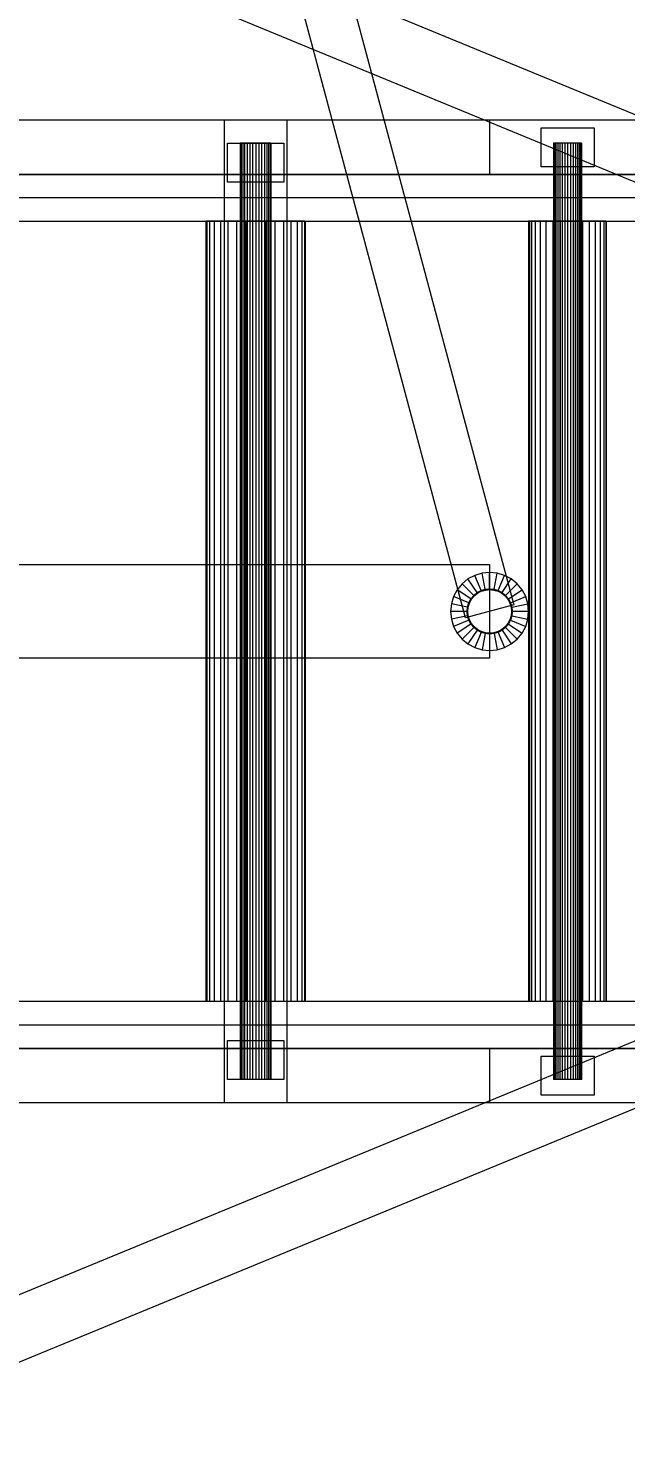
# Model space of a CAD drawing. Header units: millimetres. Extents: x -2500 to 58855, y -53268 to 6837.
# Drawn here: x 37321 to 37705, y -18525 to -17626 of the extents above; entities that cross this region are included whole.
import ezdxf

# ---------------------------------------------------------------- set-up
doc = ezdxf.new("R2010")
doc.units = ezdxf.units.MM
doc.layers.add('COTAS_O', color=1, linetype='Continuous', lineweight=0)
doc.layers.add('superior_secador', color=7, linetype='Continuous', lineweight=0)
doc.dimstyles.new('R19_100', dxfattribs={"dimtxt": 250, "dimasz": 150, "dimexe": 150, "dimexo": 80, "dimgap": 100, "dimtad": 1, "dimtih": 1, "dimtoh": 1, "dimdsep": 46, "dimcen": 0.09, "dimadec": 0, "dimazin": 0, "dimtfac": 1, "dimtdec": 4, "dimtofl": 0, "dimtmove": 0, "dimatfit": 3, "dimfxl": 1, "dimtolj": 1, "dimtzin": 0, "dimarcsym": 0})

# ---------------------------------------------------------------- blocks, each defined once
blk = doc.blocks.new('*D36')
at = {"layer": 'COTAS_O', "color": 0, "lineweight": -2, "transparency": 16777216}
for p, q in [((37637.12, -16600), (36867.12, -16600)), ((37017.12, -19250), (37017.12, -16750)), ((37637.12, -19400), (36867.12, -19400))]:
    blk.add_line(p, q, dxfattribs=at)
at = {"layer": 'COTAS_O', "color": 0, "transparency": 16777216}
for points in [[(36992.12, -16750), (37042.12, -16750), (37017.12, -16600)], [(36992.12, -19250), (37042.12, -19250), (37017.12, -19400)]]:
    blk.add_solid(points, dxfattribs=at)
at = {"layer": 'Defpoints', "color": 0, "transparency": 16777216}
for p in [(37017.12, -16600), (37717.12, -16600), (37717.12, -19400)]:
    blk.add_point(p, dxfattribs=at)

msp = doc.modelspace()

# ---------------------------------------------------------------- linework, layer by layer
at = {"layer": 'superior_secador'}
for p, q in [((37356.153, -16962.798), (37632.572, -17995.864)), ((37601.66, -18004.136), (37325.241, -16971.069)), ((37224.736, -17481.509), (37754.505, -17699.826)), ((37739.264, -17736.808), (37209.496, -17518.491)), ((37067.116, -17685), (37617.116, -17685)), ((37447.116, -18315), (37447.116, -17685)), ((37447.116, -17685), (37487.116, -17685)), ((37487.116, -17685), (37487.116, -18315)), ((37617.116, -17685), (37617.116, -17720)), ((37617.116, -17685), (40285.002, -17685)), ((37650.116, -17715), (37650.116, -17690)), ((37650.116, -17690), (37684.116, -17690)), ((37684.116, -17690), (37684.116, -17715)), ((37449.116, -17725), (37449.116, -17700)), ((37449.116, -17700), (37485.116, -17700)), ((37457.308, -17700), (37457.116, -17700)), ((37457.116, -17700), (37457.116, -18300)), ((37457.877, -17700), (37457.308, -17700)), ((37457.308, -17700), (37457.308, -18300)), ((37458.801, -17700), (37457.877, -17700)), ((37457.877, -17700), (37457.877, -18300)), ((37460.045, -17700), (37458.801, -17700)), ((37458.801, -17700), (37458.801, -18300)), ((37461.56, -17700), (37460.045, -17700)), ((37460.045, -17700), (37460.045, -18300)), ((37463.289, -17700), (37461.56, -17700)), ((37461.56, -17700), (37461.56, -18300)), ((37465.165, -17700), (37463.289, -17700)), ((37463.289, -17700), (37463.289, -18300)), ((37467.116, -17700), (37465.165, -17700)), ((37465.165, -17700), (37465.165, -18300)), ((37469.067, -17700), (37467.116, -17700)), ((37467.116, -17700), (37467.116, -18300)), ((37470.943, -17700), (37469.067, -17700)), ((37469.067, -17700), (37469.067, -18300)), ((37472.672, -17700), (37470.943, -17700)), ((37470.943, -17700), (37470.943, -18300)), ((37474.187, -17700), (37472.672, -17700)), ((37472.672, -17700), (37472.672, -18300)), ((37475.431, -17700), (37474.187, -17700)), ((37474.187, -17700), (37474.187, -18300)), ((37476.355, -17700), (37475.431, -17700)), ((37475.431, -17700), (37475.431, -18300)), ((37476.924, -17700), (37476.355, -17700)), ((37476.355, -17700), (37476.355, -18300)), ((37476.924, -17700), (37477.116, -17700)), ((37476.924, -17700), (37476.924, -18300)), ((37477.116, -18300), (37477.116, -17700)), ((37485.116, -17700), (37485.116, -17725)), ((37658.289, -17700), (37658.116, -17700)), ((37658.116, -17700), (37658.116, -18300)), ((37658.801, -17700), (37658.289, -17700)), ((37658.289, -17700), (37658.289, -18300)), ((37659.633, -17700), (37658.801, -17700)), ((37658.801, -17700), (37658.801, -18300)), ((37660.752, -17700), (37659.633, -17700)), ((37659.633, -17700), (37659.633, -18300)), ((37662.116, -17700), (37660.752, -17700)), ((37660.752, -17700), (37660.752, -18300)), ((37663.672, -17700), (37662.116, -17700)), ((37662.116, -17700), (37662.116, -18300)), ((37665.36, -17700), (37663.672, -17700)), ((37663.672, -17700), (37663.672, -18300)), ((37667.116, -17700), (37665.36, -17700)), ((37665.36, -17700), (37665.36, -18300)), ((37668.872, -17700), (37667.116, -17700)), ((37667.116, -17700), (37667.116, -18300)), ((37670.56, -17700), (37668.872, -17700)), ((37668.872, -17700), (37668.872, -18300)), ((37672.116, -17700), (37670.56, -17700)), ((37670.56, -17700), (37670.56, -18300)), ((37673.48, -17700), (37672.116, -17700)), ((37672.116, -17700), (37672.116, -18300)), ((37674.599, -17700), (37673.48, -17700)), ((37673.48, -17700), (37673.48, -18300)), ((37675.431, -17700), (37674.599, -17700)), ((37674.599, -17700), (37674.599, -18300)), ((37675.943, -17700), (37675.431, -17700)), ((37675.431, -17700), (37675.431, -18300)), ((37675.943, -17700), (37676.116, -17700)), ((37675.943, -17700), (37675.943, -18300)), ((37676.116, -18300), (37676.116, -17700)), ((37684.116, -17715), (37650.116, -17715)), ((37617.116, -17720), (37067.116, -17720)), ((37267.116, -17720), (40135.002, -17720)), ((37485.116, -17725), (37449.116, -17725)), ((40285.002, -17720), (37617.116, -17720)), ((40135.002, -17735), (37267.116, -17735)), ((37217.116, -17750), (40185.002, -17750)), ((37435.731, -17750), (37435.116, -17750)), ((37435.116, -17750), (37435.116, -18250)), ((37437.552, -17750), (37435.731, -17750)), ((37435.731, -17750), (37435.731, -18250)), ((37440.509, -17750), (37437.552, -17750)), ((37437.552, -17750), (37437.552, -18250)), ((37444.488, -17750), (37440.509, -17750)), ((37440.509, -17750), (37440.509, -18250)), ((37449.338, -17750), (37444.488, -17750)), ((37444.488, -17750), (37444.488, -18250)), ((37454.87, -17750), (37449.338, -17750)), ((37449.338, -17750), (37449.338, -18250)), ((37460.873, -17750), (37454.87, -17750)), ((37454.87, -17750), (37454.87, -18250)), ((37467.116, -17750), (37460.873, -17750)), ((37460.873, -17750), (37460.873, -18250)), ((37473.359, -17750), (37467.116, -17750)), ((37467.116, -17750), (37467.116, -18250)), ((37479.362, -17750), (37473.359, -17750)), ((37473.359, -17750), (37473.359, -18250)), ((37484.894, -17750), (37479.362, -17750)), ((37479.362, -17750), (37479.362, -18250)), ((37489.743, -17750), (37484.894, -17750)), ((37484.894, -17750), (37484.894, -18250)), ((37493.723, -17750), (37489.743, -17750)), ((37489.743, -17750), (37489.743, -18250)), ((37496.68, -17750), (37493.723, -17750)), ((37493.723, -17750), (37493.723, -18250)), ((37498.501, -17750), (37496.68, -17750)), ((37496.68, -17750), (37496.68, -18250)), ((37498.501, -17750), (37499.116, -17750)), ((37498.501, -17750), (37498.501, -18250)), ((37499.116, -18250), (37499.116, -17750)), ((37642.596, -17750), (37642.116, -17750)), ((37642.116, -17750), (37642.116, -18250)), ((37644.019, -17750), (37642.596, -17750)), ((37642.596, -17750), (37642.596, -18250)), ((37646.329, -17750), (37644.019, -17750)), ((37644.019, -17750), (37644.019, -18250)), ((37649.438, -17750), (37646.329, -17750)), ((37646.329, -17750), (37646.329, -18250)), ((37653.227, -17750), (37649.438, -17750)), ((37649.438, -17750), (37649.438, -18250)), ((37657.549, -17750), (37653.227, -17750)), ((37653.227, -17750), (37653.227, -18250)), ((37662.239, -17750), (37657.549, -17750)), ((37657.549, -17750), (37657.549, -18250)), ((37667.116, -17750), (37662.239, -17750)), ((37662.239, -17750), (37662.239, -18250)), ((37671.993, -17750), (37667.116, -17750)), ((37667.116, -17750), (37667.116, -18250)), ((37676.683, -17750), (37671.993, -17750)), ((37671.993, -17750), (37671.993, -18250)), ((37681.005, -17750), (37676.683, -17750)), ((37676.683, -17750), (37676.683, -18250)), ((37684.794, -17750), (37681.005, -17750)), ((37681.005, -17750), (37681.005, -18250)), ((37687.903, -17750), (37684.794, -17750)), ((37684.794, -17750), (37684.794, -18250)), ((37690.213, -17750), (37687.903, -17750)), ((37687.903, -17750), (37687.903, -18250)), ((37691.635, -17750), (37690.213, -17750)), ((37690.213, -17750), (37690.213, -18250)), ((37691.635, -17750), (37692.116, -17750)), ((37691.635, -17750), (37691.635, -18250)), ((37692.116, -18250), (37692.116, -17750)), ((37217.116, -17970), (37617.116, -17970)), ((37612.239, -17975.48), (37607.549, -17976.903)), ((37617.116, -17975), (37612.239, -17975.48)), ((37614.287, -17985.779), (37612.239, -17975.48)), ((37617.116, -17970), (37617.116, -18030)), ((37621.993, -17975.48), (37617.116, -17975)), ((37617.116, -17985.5), (37617.116, -17975)), ((37619.945, -17985.779), (37621.993, -17975.48)), ((37626.683, -17976.903), (37621.993, -17975.48)), ((37599.438, -17982.322), (37596.329, -17986.111)), ((37603.227, -17979.213), (37599.438, -17982.322)), ((37606.863, -17989.747), (37599.438, -17982.322)), ((37607.549, -17976.903), (37603.227, -17979.213)), ((37609.06, -17987.944), (37603.227, -17979.213)), ((37611.567, -17986.604), (37607.549, -17976.903)), ((37614.287, -17985.779), (37617.116, -17985.5)), ((37617.116, -17985.5), (37619.945, -17985.779)), ((37622.665, -17986.604), (37626.683, -17976.903)), ((37625.172, -17987.944), (37631.005, -17979.213)), ((37631.005, -17979.213), (37626.683, -17976.903)), ((37627.369, -17989.747), (37634.794, -17982.322)), ((37634.794, -17982.322), (37631.005, -17979.213)), ((37637.903, -17986.111), (37634.794, -17982.322)), ((37594.019, -17990.433), (37592.596, -17995.123)), ((37596.329, -17986.111), (37594.019, -17990.433)), ((37603.72, -17994.451), (37594.019, -17990.433)), ((37605.06, -17991.944), (37596.329, -17986.111)), ((37602.894, -17997.171), (37603.72, -17994.451)), ((37603.72, -17994.451), (37605.06, -17991.944)), ((37604.182, -17994.642), (37605.475, -17992.222)), ((37605.06, -17991.944), (37606.863, -17989.747)), ((37605.475, -17992.222), (37607.216, -17990.101)), ((37606.863, -17989.747), (37609.06, -17987.944)), ((37607.216, -17990.101), (37609.338, -17988.359)), ((37609.06, -17987.944), (37611.567, -17986.604)), ((37609.338, -17988.359), (37611.758, -17987.066)), ((37611.567, -17986.604), (37614.287, -17985.779)), ((37611.758, -17987.066), (37614.385, -17986.269)), ((37614.385, -17986.269), (37617.116, -17986)), ((37617.116, -17986), (37619.847, -17986.269)), ((37619.847, -17986.269), (37622.473, -17987.066)), ((37619.945, -17985.779), (37622.665, -17986.604)), ((37622.473, -17987.066), (37624.894, -17988.359)), ((37622.665, -17986.604), (37625.172, -17987.944)), ((37624.894, -17988.359), (37627.015, -17990.101)), ((37625.172, -17987.944), (37627.369, -17989.747)), ((37627.015, -17990.101), (37628.756, -17992.222)), ((37627.369, -17989.747), (37629.172, -17991.944)), ((37628.756, -17992.222), (37630.05, -17994.642)), ((37629.172, -17991.944), (37637.903, -17986.111)), ((37629.172, -17991.944), (37630.512, -17994.451)), ((37630.512, -17994.451), (37640.213, -17990.433)), ((37630.512, -17994.451), (37631.337, -17997.171)), ((37640.213, -17990.433), (37637.903, -17986.111)), ((37641.635, -17995.123), (37640.213, -17990.433)), ((37592.596, -17995.123), (37592.116, -18000)), ((37602.616, -18000), (37592.116, -18000)), ((37592.116, -18000), (37592.596, -18004.877)), ((37602.894, -17997.171), (37592.596, -17995.123)), ((37602.894, -18002.829), (37592.596, -18004.877)), ((37632.572, -17995.864), (37601.66, -18004.136)), ((37602.616, -18000), (37602.894, -17997.171)), ((37602.894, -18002.829), (37602.616, -18000)), ((37603.72, -18005.549), (37602.894, -18002.829)), ((37603.116, -18000), (37603.385, -17997.269)), ((37603.385, -18002.731), (37603.116, -18000)), ((37603.385, -17997.269), (37604.182, -17994.642)), ((37604.182, -18005.358), (37603.385, -18002.731)), ((37630.05, -17994.642), (37630.847, -17997.269)), ((37630.847, -18002.731), (37630.05, -18005.358)), ((37631.337, -18002.829), (37630.512, -18005.549)), ((37630.847, -17997.269), (37631.116, -18000)), ((37631.116, -18000), (37630.847, -18002.731)), ((37631.337, -17997.171), (37641.635, -17995.123)), ((37631.337, -17997.171), (37631.616, -18000)), ((37631.616, -18000), (37631.337, -18002.829)), ((37631.337, -18002.829), (37641.635, -18004.877)), ((37642.116, -18000), (37631.616, -18000)), ((37642.116, -18000), (37641.635, -17995.123)), ((37641.635, -18004.877), (37642.116, -18000)), ((37592.596, -18004.877), (37594.019, -18009.567)), ((37603.72, -18005.549), (37594.019, -18009.567)), ((37594.019, -18009.567), (37596.329, -18013.889)), ((37605.06, -18008.056), (37596.329, -18013.889)), ((37606.863, -18010.253), (37599.438, -18017.678)), ((37609.06, -18012.056), (37603.227, -18020.787)), ((37605.06, -18008.056), (37603.72, -18005.549)), ((37605.475, -18007.778), (37604.182, -18005.358)), ((37606.863, -18010.253), (37605.06, -18008.056)), ((37607.216, -18009.899), (37605.475, -18007.778)), ((37609.06, -18012.056), (37606.863, -18010.253)), ((37609.338, -18011.641), (37607.216, -18009.899)), ((37611.567, -18013.396), (37609.06, -18012.056)), ((37611.758, -18012.934), (37609.338, -18011.641)), ((37624.894, -18011.641), (37622.473, -18012.934)), ((37625.172, -18012.056), (37622.665, -18013.396)), ((37627.015, -18009.899), (37624.894, -18011.641)), ((37627.369, -18010.253), (37625.172, -18012.056)), ((37625.172, -18012.056), (37631.005, -18020.787)), ((37628.756, -18007.778), (37627.015, -18009.899)), ((37629.172, -18008.056), (37627.369, -18010.253)), ((37627.369, -18010.253), (37634.794, -18017.678)), ((37630.05, -18005.358), (37628.756, -18007.778)), ((37630.512, -18005.549), (37629.172, -18008.056)), ((37629.172, -18008.056), (37637.903, -18013.889)), ((37630.512, -18005.549), (37640.213, -18009.567)), ((37637.903, -18013.889), (37640.213, -18009.567)), ((37640.213, -18009.567), (37641.635, -18004.877)), ((37596.329, -18013.889), (37599.438, -18017.678)), ((37599.438, -18017.678), (37603.227, -18020.787)), ((37603.227, -18020.787), (37607.549, -18023.097)), ((37611.567, -18013.396), (37607.549, -18023.097)), ((37614.287, -18014.221), (37611.567, -18013.396)), ((37614.385, -18013.731), (37611.758, -18012.934)), ((37614.287, -18014.221), (37612.239, -18024.52)), ((37617.116, -18014.5), (37614.287, -18014.221)), ((37617.116, -18014), (37614.385, -18013.731)), ((37619.847, -18013.731), (37617.116, -18014)), ((37619.945, -18014.221), (37617.116, -18014.5)), ((37617.116, -18014.5), (37617.116, -18025)), ((37622.473, -18012.934), (37619.847, -18013.731)), ((37622.665, -18013.396), (37619.945, -18014.221)), ((37619.945, -18014.221), (37621.993, -18024.52)), ((37622.665, -18013.396), (37626.683, -18023.097)), ((37626.683, -18023.097), (37631.005, -18020.787)), ((37631.005, -18020.787), (37634.794, -18017.678)), ((37634.794, -18017.678), (37637.903, -18013.889)), ((37617.116, -18030), (37217.116, -18030)), ((37607.549, -18023.097), (37612.239, -18024.52)), ((37612.239, -18024.52), (37617.116, -18025)), ((37617.116, -18025), (37621.993, -18024.52)), ((37621.993, -18024.52), (37626.683, -18023.097)), ((40185.002, -18250), (37217.116, -18250)), ((37435.731, -18250), (37435.116, -18250)), ((37437.552, -18250), (37435.731, -18250)), ((37440.509, -18250), (37437.552, -18250)), ((37444.488, -18250), (37440.509, -18250)), ((37449.338, -18250), (37444.488, -18250)), ((37454.87, -18250), (37449.338, -18250)), ((37460.873, -18250), (37454.87, -18250)), ((37467.116, -18250), (37460.873, -18250)), ((37473.359, -18250), (37467.116, -18250)), ((37479.362, -18250), (37473.359, -18250)), ((37484.894, -18250), (37479.362, -18250)), ((37489.743, -18250), (37484.894, -18250)), ((37493.723, -18250), (37489.743, -18250)), ((37496.68, -18250), (37493.723, -18250)), ((37498.501, -18250), (37496.68, -18250)), ((37499.116, -18250), (37498.501, -18250)), ((37642.596, -18250), (37642.116, -18250)), ((37644.019, -18250), (37642.596, -18250)), ((37646.329, -18250), (37644.019, -18250)), ((37649.438, -18250), (37646.329, -18250)), ((37653.227, -18250), (37649.438, -18250)), ((37657.549, -18250), (37653.227, -18250)), ((37662.239, -18250), (37657.549, -18250)), ((37667.116, -18250), (37662.239, -18250)), ((37671.993, -18250), (37667.116, -18250)), ((37676.683, -18250), (37671.993, -18250)), ((37681.005, -18250), (37676.683, -18250)), ((37684.794, -18250), (37681.005, -18250)), ((37687.903, -18250), (37684.794, -18250)), ((37690.213, -18250), (37687.903, -18250)), ((37691.635, -18250), (37690.213, -18250)), ((37692.116, -18250), (37691.635, -18250)), ((37209.496, -18481.509), (37739.264, -18263.192)), ((37267.116, -18265), (40135.002, -18265)), ((37067.116, -18280), (37617.116, -18280)), ((40135.002, -18280), (37267.116, -18280)), ((37449.116, -18300), (37449.116, -18275)), ((37449.116, -18275), (37485.116, -18275)), ((37485.116, -18275), (37485.116, -18300)), ((37617.116, -18280), (37617.116, -18315)), ((37617.116, -18280), (40285.002, -18280)), ((37650.116, -18310), (37650.116, -18285)), ((37650.116, -18285), (37684.116, -18285)), ((37684.116, -18285), (37684.116, -18310)), ((37485.116, -18300), (37449.116, -18300)), ((37457.308, -18300), (37457.116, -18300)), ((37457.877, -18300), (37457.308, -18300)), ((37458.801, -18300), (37457.877, -18300)), ((37460.045, -18300), (37458.801, -18300)), ((37461.56, -18300), (37460.045, -18300)), ((37463.289, -18300), (37461.56, -18300)), ((37465.165, -18300), (37463.289, -18300)), ((37467.116, -18300), (37465.165, -18300)), ((37469.067, -18300), (37467.116, -18300)), ((37470.943, -18300), (37469.067, -18300)), ((37472.672, -18300), (37470.943, -18300)), ((37474.187, -18300), (37472.672, -18300)), ((37475.431, -18300), (37474.187, -18300)), ((37476.355, -18300), (37475.431, -18300)), ((37476.924, -18300), (37476.355, -18300)), ((37477.116, -18300), (37476.924, -18300)), ((37658.289, -18300), (37658.116, -18300)), ((37658.801, -18300), (37658.289, -18300)), ((37659.633, -18300), (37658.801, -18300)), ((37660.752, -18300), (37659.633, -18300)), ((37662.116, -18300), (37660.752, -18300)), ((37663.672, -18300), (37662.116, -18300)), ((37665.36, -18300), (37663.672, -18300)), ((37667.116, -18300), (37665.36, -18300)), ((37668.872, -18300), (37667.116, -18300)), ((37670.56, -18300), (37668.872, -18300)), ((37672.116, -18300), (37670.56, -18300)), ((37673.48, -18300), (37672.116, -18300)), ((37674.599, -18300), (37673.48, -18300)), ((37675.431, -18300), (37674.599, -18300)), ((37675.943, -18300), (37675.431, -18300)), ((37676.116, -18300), (37675.943, -18300)), ((37754.505, -18300.174), (37224.736, -18518.491)), ((37617.116, -18315), (37067.116, -18315)), ((37487.116, -18315), (37447.116, -18315)), ((40285.002, -18315), (37617.116, -18315)), ((37684.116, -18310), (37650.116, -18310))]:
    msp.add_line(p, q, dxfattribs=at)

# ---------------------------------------------------------------- dimensions: what is measured, and where the dimension line sits
at = {"layer": 'COTAS_O'}
dim = msp.add_aligned_dim(p1=(37717.116, -19400), p2=(37717.116, -16600), distance=700, text='<> O', dimstyle='R19_100', dxfattribs=at)
dim.commit()
dim.dimension.update_dxf_attribs({"geometry": '*D36', "text_midpoint": (37017.116, -18000)})

doc.saveas('drawing.dxf')
